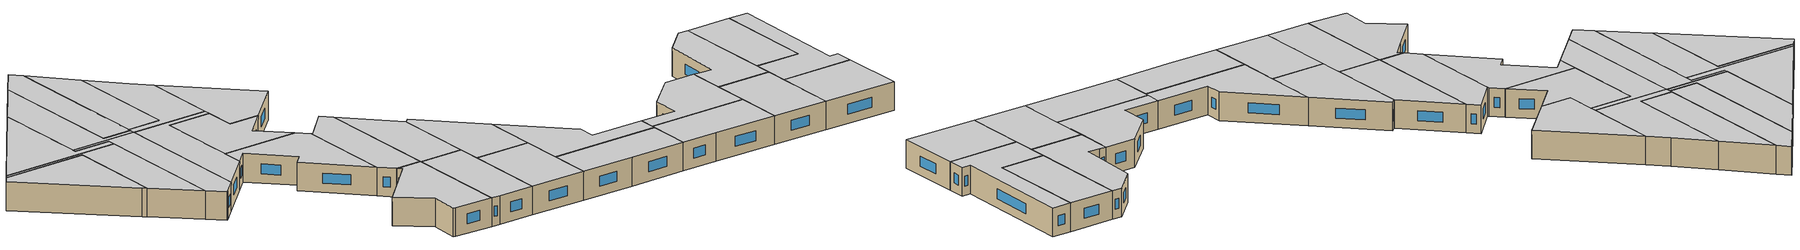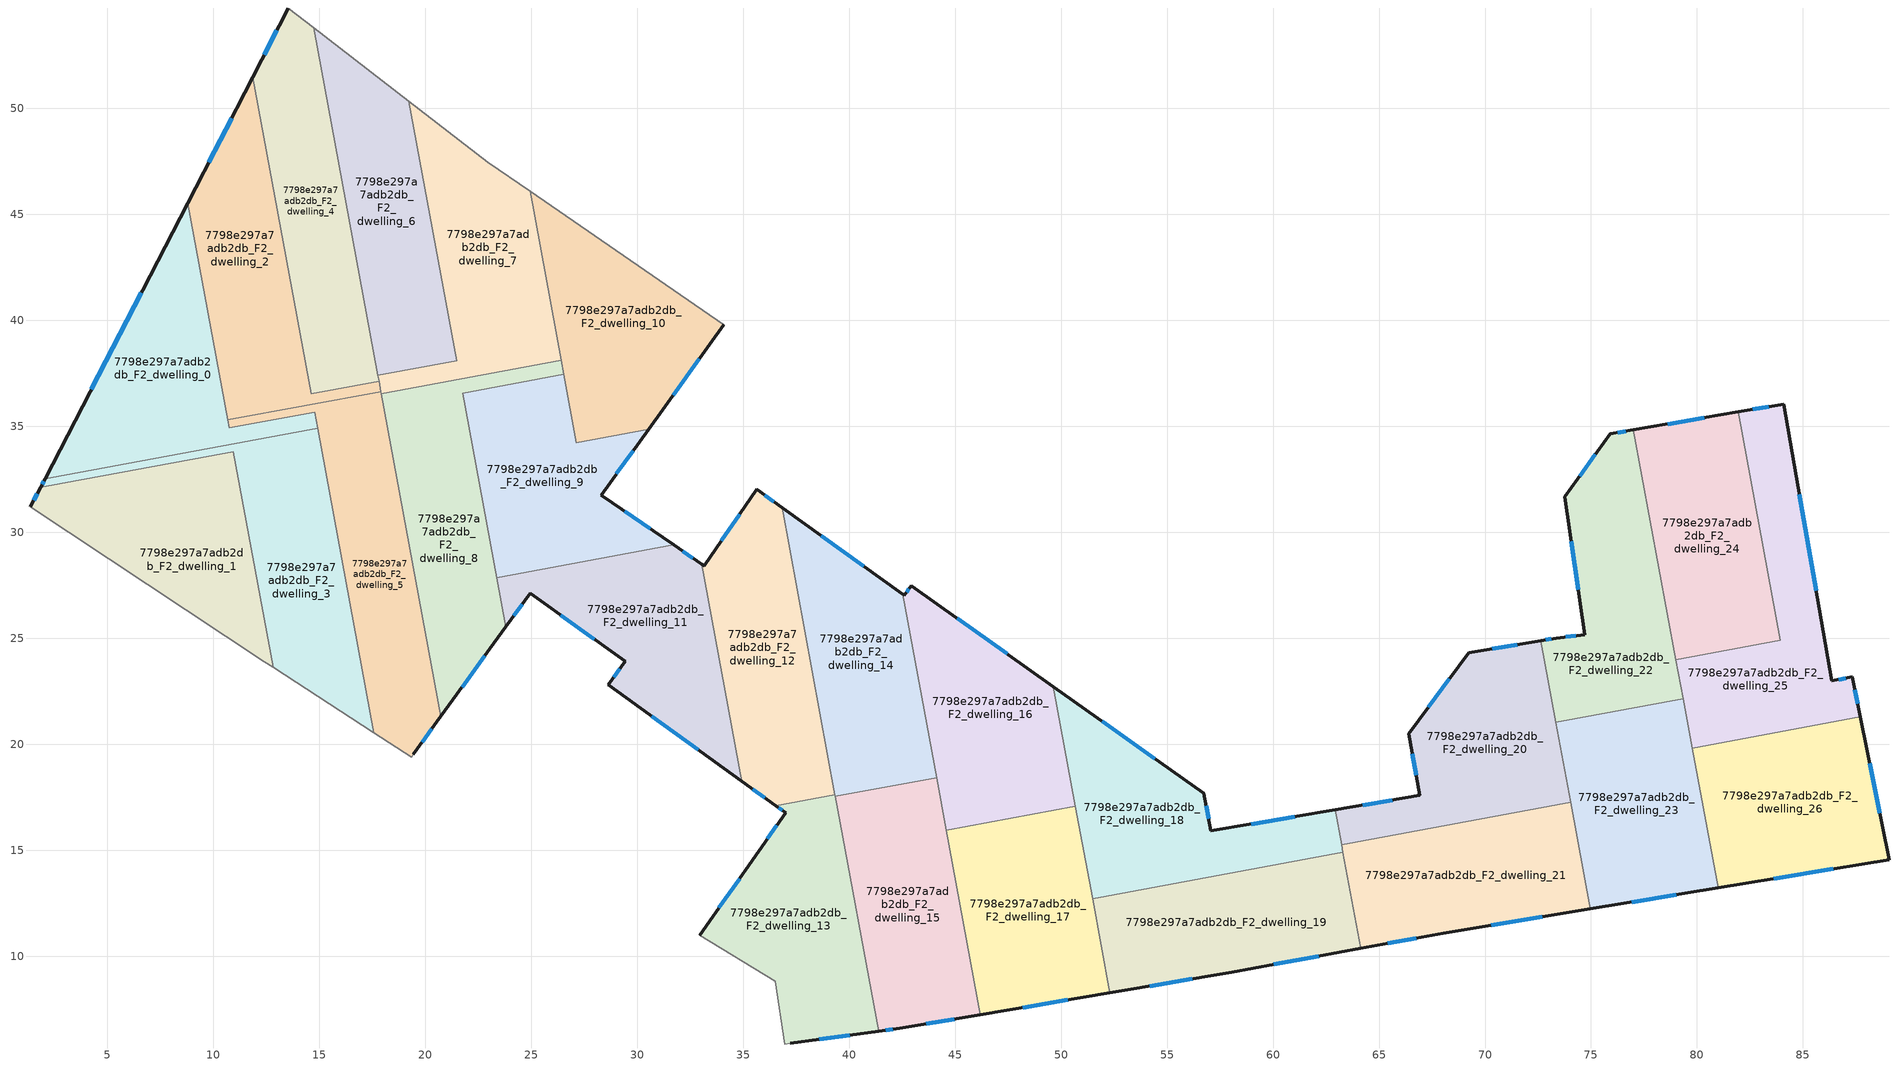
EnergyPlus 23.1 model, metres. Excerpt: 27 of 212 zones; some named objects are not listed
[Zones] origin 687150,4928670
7798e297a7adb2db_F2_dwelling_0
 floor to 7798e297a7adb2db_F1_dwelling_0 (EU_floor_Construction): 8.78,45.53 10.74,34.92 14.78,35.67 14.92,34.9 2.06,32.52 z6
 wall outside (EU_wall_Construction): 8.78,45.53 2.06,32.52 z6:9
 wall to 7798e297a7adb2db_F2_dwelling_5 (EU_wall_Construction): 14.92,34.9 14.78,35.67 10.74,34.92 10.67,35.3 z6:9
 wall to 7798e297a7adb2db_F2_dwelling_3 (EU_wall_Construction): 2.06,32.52 14.92,34.9 z6:9
 wall to 7798e297a7adb2db_F2_dwelling_2 (EU_wall_Construction): 10.67,35.3 8.78,45.53 z6:9
 window (EU_Window_Construction): 6.6,41.3 4.25,36.75 z6.98:8.02
 ceiling to 7798e297a7adb2db_F3_dwelling_0 (EU_floor_Construction): 14.92,34.9 14.78,35.67 10.74,34.92 8.78,45.53 2.06,32.52 z9
7798e297a7adb2db_F2_dwelling_1
 floor to 7798e297a7adb2db_F1_dwelling_1 (EU_floor_Construction): 10.95,33.81 12.83,23.62 12.4,23.89 1.37,31.19 1.86,32.13 z6
 wall outside (EU_wall_Construction): 1.86,32.13 1.37,31.19 z6:9
 wall adiabatic (EU_wall_Construction): 1.37,31.19 12.4,23.89 12.83,23.62 z6:9
 wall to 7798e297a7adb2db_F2_dwelling_3 (EU_wall_Construction): 12.83,23.62 10.95,33.81 1.86,32.13 z6:9
 window (EU_Window_Construction): 1.7,31.82 1.53,31.5 z6.98:8.02
 ceiling to 7798e297a7adb2db_F3_dwelling_1 (EU_floor_Construction): 12.83,23.62 10.95,33.81 1.86,32.13 1.37,31.19 12.4,23.89 z9
7798e297a7adb2db_F2_dwelling_10
 floor to 7798e297a7adb2db_F1_dwelling_10 (EU_floor_Construction): 34.09,39.78 30.53,34.85 27.13,34.23 24.94,46.08 z6
 wall outside (EU_wall_Construction): 30.53,34.85 34.09,39.78 z6:9
 wall to 7798e297a7adb2db_F2_dwelling_9 (EU_wall_Construction): 26.54,37.45 27.13,34.23 30.53,34.85 z6:9
 wall adiabatic (EU_wall_Construction): 34.09,39.78 24.94,46.08 z6:9
 wall to 7798e297a7adb2db_F2_dwelling_7 (EU_wall_Construction): 24.95,46.08 26.42,38.11 z6:9
 wall to 7798e297a7adb2db_F2_dwelling_8 (EU_wall_Construction): 26.42,38.11 26.54,37.45 z6:9
 window (EU_Window_Construction): 31.69,36.46 32.93,38.18 z6.98:8.02
 ceiling to 7798e297a7adb2db_F3_dwelling_10 (EU_floor_Construction): 30.53,34.85 34.09,39.78 24.94,46.08 27.13,34.23 z9
7798e297a7adb2db_F2_dwelling_11
 floor to 7798e297a7adb2db_F1_dwelling_11 (EU_floor_Construction): 33.05,28.48 34.94,18.25 28.63,22.8 29.43,23.91 24.94,27.12 23.8,25.55 23.38,27.86 31.72,29.4 z6
 wall outside (EU_wall_Construction): 23.8,25.55 24.94,27.12 29.43,23.91 28.63,22.8 34.94,18.25 / 33.05,28.48 31.72,29.4 z6:9
 wall to 7798e297a7adb2db_F2_dwelling_9 (EU_wall_Construction): 31.72,29.4 23.38,27.86 z6:9
 wall to 7798e297a7adb2db_F2_dwelling_12 (EU_wall_Construction): 34.94,18.25 33.05,28.48 z6:9
 wall to 7798e297a7adb2db_F2_dwelling_8 (EU_wall_Construction): 23.38,27.86 23.8,25.55 z6:9
 window (EU_Window_Construction): 29.17,23.55 28.89,23.16 / 26.4,26.08 27.97,24.96 / 24.17,26.06 24.57,26.61 / 32.61,28.78 32.15,29.1 / 30.68,21.32 32.89,19.73 z6.98:8.02
 ceiling to 7798e297a7adb2db_F3_dwelling_11 (EU_floor_Construction): 34.94,18.25 33.05,28.48 31.72,29.4 23.38,27.86 23.8,25.55 24.94,27.12 29.43,23.91 28.63,22.8 z9
7798e297a7adb2db_F2_dwelling_12
 floor to 7798e297a7adb2db_F1_dwelling_12 (EU_floor_Construction): 36.83,31.16 39.33,17.62 36.53,17.1 34.94,18.25 33.05,28.48 33.15,28.41 35.63,32.02 z6
 wall outside (EU_wall_Construction): 36.83,31.16 35.63,32.02 33.15,28.41 33.05,28.48 / 34.94,18.25 36.53,17.1 z6:9
 wall to 7798e297a7adb2db_F2_dwelling_13 (EU_wall_Construction): 36.53,17.1 39.33,17.62 z6:9
 wall to 7798e297a7adb2db_F2_dwelling_14 (EU_wall_Construction): 39.33,17.62 36.83,31.16 z6:9
 window (EU_Window_Construction): 34.83,30.85 33.96,29.59 / 36.44,31.44 36.02,31.74 / 35.46,17.88 36.01,17.48 z6.98:8.02
 ceiling to 7798e297a7adb2db_F3_dwelling_12 (EU_floor_Construction): 39.33,17.62 36.83,31.16 35.63,32.02 33.15,28.41 33.05,28.48 34.94,18.25 36.53,17.1 z9
7798e297a7adb2db_F2_dwelling_13
 floor to 7798e297a7adb2db_F1_dwelling_13 (EU_floor_Construction): 39.33,17.62 41.39,6.46 37.22,5.89 36.95,5.85 36.51,8.82 32.95,10.98 35.73,14.94 37,16.76 36.53,17.1 z6
 wall outside (EU_wall_Construction): 36.53,17.1 37,16.76 35.73,14.94 32.95,10.98 / 37.22,5.89 41.39,6.46 z6:9
 wall adiabatic (EU_wall_Construction): 32.95,10.98 36.51,8.82 36.95,5.85 37.22,5.89 z6:9
 wall to 7798e297a7adb2db_F2_dwelling_15 (EU_wall_Construction): 41.39,6.46 39.35,17.53 z6:9
 wall to 7798e297a7adb2db_F2_dwelling_14 (EU_wall_Construction): 39.35,17.53 39.33,17.62 z6:9
 window (EU_Window_Construction): 36.59,16.17 36.15,15.53 / 36.68,16.99 36.85,16.87 / 38.58,6.07 40.04,6.27 / 34.83,13.66 33.86,12.27 z6.98:8.02
 ceiling to 7798e297a7adb2db_F3_dwelling_13 (EU_floor_Construction): 41.39,6.46 39.33,17.62 36.53,17.1 37,16.76 35.73,14.94 32.95,10.98 36.51,8.82 36.95,5.85 37.22,5.89 z9
7798e297a7adb2db_F2_dwelling_14
 floor to 7798e297a7adb2db_F1_dwelling_14 (EU_floor_Construction): 42.53,27.07 44.13,18.42 39.35,17.53 36.83,31.16 z6
 wall outside (EU_wall_Construction): 42.53,27.07 36.83,31.16 z6:9
 wall to 7798e297a7adb2db_F2_dwelling_15 (EU_wall_Construction): 39.35,17.53 44.13,18.42 z6:9
 wall to 7798e297a7adb2db_F2_dwelling_16 (EU_wall_Construction): 44.13,18.42 42.53,27.07 z6:9
 window (EU_Window_Construction): 40.68,28.4 38.69,29.83 z6.98:8.02
 ceiling to 7798e297a7adb2db_F3_dwelling_14 (EU_floor_Construction): 44.13,18.42 42.53,27.07 36.83,31.16 39.35,17.53 z9
7798e297a7adb2db_F2_dwelling_15
 floor to 7798e297a7adb2db_F1_dwelling_15 (EU_floor_Construction): 44.13,18.42 46.19,7.24 42.39,6.59 41.39,6.46 39.35,17.53 z6
 wall outside (EU_wall_Construction): 41.39,6.46 42.39,6.59 46.19,7.24 z6:9
 wall to 7798e297a7adb2db_F2_dwelling_17 (EU_wall_Construction): 46.19,7.24 44.59,15.94 z6:9
 wall to 7798e297a7adb2db_F2_dwelling_16 (EU_wall_Construction): 44.59,15.94 44.13,18.42 z6:9
 window (EU_Window_Construction): 41.72,6.5 42.07,6.55 / 43.63,6.8 44.96,7.03 z6.98:8.02
 ceiling to 7798e297a7adb2db_F3_dwelling_15 (EU_floor_Construction): 46.19,7.24 44.13,18.42 39.35,17.53 41.39,6.46 42.39,6.59 z9
7798e297a7adb2db_F2_dwelling_16
 floor to 7798e297a7adb2db_F1_dwelling_16 (EU_floor_Construction): 49.63,22.71 50.68,17.07 44.59,15.94 42.53,27.07 42.6,27.02 42.92,27.48 z6
 wall outside (EU_wall_Construction): 49.63,22.71 42.92,27.48 42.6,27.02 42.53,27.07 z6:9
 wall to 7798e297a7adb2db_F2_dwelling_17 (EU_wall_Construction): 44.59,15.94 50.68,17.07 z6:9
 wall to 7798e297a7adb2db_F2_dwelling_18 (EU_wall_Construction): 50.68,17.07 49.63,22.71 z6:9
 window (EU_Window_Construction): 42.82,27.33 42.71,27.17 / 47.45,24.27 45.1,25.93 z6.98:8.02
 ceiling to 7798e297a7adb2db_F3_dwelling_16 (EU_floor_Construction): 50.68,17.07 49.63,22.71 42.92,27.48 42.6,27.02 42.53,27.07 44.59,15.94 z9
7798e297a7adb2db_F2_dwelling_17
 floor to 7798e297a7adb2db_F1_dwelling_17 (EU_floor_Construction): 50.68,17.07 52.3,8.27 46.19,7.24 44.59,15.94 z6
 wall outside (EU_wall_Construction): 46.19,7.24 52.3,8.27 z6:9
 wall to 7798e297a7adb2db_F2_dwelling_19 (EU_wall_Construction): 52.3,8.27 51.48,12.71 z6:9
 wall to 7798e297a7adb2db_F2_dwelling_18 (EU_wall_Construction): 51.48,12.72 50.68,17.07 z6:9
 window (EU_Window_Construction): 48.18,7.57 50.32,7.93 z6.98:8.02
 ceiling to 7798e297a7adb2db_F3_dwelling_17 (EU_floor_Construction): 52.3,8.27 50.68,17.07 44.59,15.94 46.19,7.24 z9
7798e297a7adb2db_F2_dwelling_18
 floor to 7798e297a7adb2db_F1_dwelling_18 (EU_floor_Construction): 62.93,16.9 63.3,14.9 51.48,12.71 49.63,22.71 56.73,17.67 57.06,15.9 z6
 wall outside (EU_wall_Construction): 62.93,16.9 57.06,15.9 56.73,17.67 49.63,22.71 z6:9
 wall to 7798e297a7adb2db_F2_dwelling_19 (EU_wall_Construction): 51.48,12.71 63.3,14.9 z6:9
 wall to 7798e297a7adb2db_F2_dwelling_20 (EU_wall_Construction): 63.23,15.25 62.93,16.9 z6:9
 wall to 7798e297a7adb2db_F2_dwelling_21 (EU_wall_Construction): 63.3,14.9 63.23,15.25 z6:9
 window (EU_Window_Construction): 54.42,19.31 51.94,21.08 / 56.95,16.48 56.84,17.1 / 61.02,16.58 58.97,16.23 z6.98:8.02
 ceiling to 7798e297a7adb2db_F3_dwelling_18 (EU_floor_Construction): 63.3,14.9 62.93,16.9 57.06,15.9 56.73,17.67 49.63,22.71 51.48,12.71 z9
7798e297a7adb2db_F2_dwelling_19
 floor to 7798e297a7adb2db_F1_dwelling_19 (EU_floor_Construction): 63.3,14.9 64.13,10.36 58.05,9.24 52.3,8.27 51.48,12.71 z6
 wall outside (EU_wall_Construction): 52.3,8.27 58.05,9.24 64.13,10.36 z6:9
 wall to 7798e297a7adb2db_F2_dwelling_21 (EU_wall_Construction): 64.13,10.36 63.3,14.9 z6:9
 window (EU_Window_Construction): 54.17,8.59 56.18,8.93 / 60.03,9.61 62.16,10 z6.98:8.02
 ceiling to 7798e297a7adb2db_F3_dwelling_19 (EU_floor_Construction): 64.13,10.36 63.3,14.9 51.48,12.71 52.3,8.27 58.05,9.24 z9
7798e297a7adb2db_F2_dwelling_2
 floor to 7798e297a7adb2db_F1_dwelling_2 (EU_floor_Construction): 11.86,51.47 14.62,36.52 17.82,37.11 17.91,36.63 10.67,35.3 8.78,45.53 z6
 wall outside (EU_wall_Construction): 11.86,51.47 8.78,45.53 z6:9
 wall to 7798e297a7adb2db_F2_dwelling_4 (EU_wall_Construction): 17.82,37.11 14.62,36.52 11.86,51.47 z6:9
 wall to 7798e297a7adb2db_F2_dwelling_5 (EU_wall_Construction): 10.67,35.3 17.91,36.63 z6:9
 wall to 7798e297a7adb2db_F2_dwelling_7 (EU_wall_Construction): 17.91,36.63 17.82,37.11 z6:9
 window (EU_Window_Construction): 10.86,49.54 9.78,47.46 z6.98:8.02
 ceiling to 7798e297a7adb2db_F3_dwelling_2 (EU_floor_Construction): 17.91,36.63 17.82,37.11 14.62,36.52 11.86,51.47 8.78,45.53 10.67,35.3 z9
7798e297a7adb2db_F2_dwelling_20
 floor to 7798e297a7adb2db_F1_dwelling_20 (EU_floor_Construction): 72.63,24.88 74.04,17.25 63.23,15.25 62.93,16.9 66.92,17.58 66.4,20.49 69.23,24.32 z6
 wall outside (EU_wall_Construction): 72.63,24.88 69.23,24.32 66.4,20.49 66.92,17.58 62.93,16.9 z6:9
 wall to 7798e297a7adb2db_F2_dwelling_21 (EU_wall_Construction): 63.23,15.25 74.04,17.25 z6:9
 wall to 7798e297a7adb2db_F2_dwelling_22 (EU_wall_Construction): 73.34,21.04 72.63,24.88 z6:9
 wall to 7798e297a7adb2db_F2_dwelling_23 (EU_wall_Construction): 74.04,17.25 73.34,21.04 z6:9
 window (EU_Window_Construction): 71.52,24.7 70.34,24.5 / 65.62,17.36 64.23,17.12 / 66.57,19.55 66.75,18.53 / 68.31,23.08 67.32,21.74 z6.98:8.02
 ceiling to 7798e297a7adb2db_F3_dwelling_20 (EU_floor_Construction): 74.04,17.25 72.63,24.88 69.23,24.32 66.4,20.49 66.92,17.58 62.93,16.9 63.23,15.25 z9
7798e297a7adb2db_F2_dwelling_21
 floor to 7798e297a7adb2db_F1_dwelling_21 (EU_floor_Construction): 74.04,17.25 74.96,12.23 68.03,11.08 64.13,10.36 63.23,15.25 z6
 wall outside (EU_wall_Construction): 64.13,10.36 68.03,11.08 74.96,12.23 z6:9
 wall to 7798e297a7adb2db_F2_dwelling_23 (EU_wall_Construction): 74.96,12.23 74.04,17.25 z6:9
 window (EU_Window_Construction): 65.4,10.6 66.76,10.85 / 70.29,11.45 72.71,11.85 z6.98:8.02
 ceiling to 7798e297a7adb2db_F3_dwelling_21 (EU_floor_Construction): 74.96,12.23 74.04,17.25 63.23,15.25 64.13,10.36 68.03,11.08 z9
7798e297a7adb2db_F2_dwelling_22
 floor to 7798e297a7adb2db_F1_dwelling_22 (EU_floor_Construction): 77,34.83 79.34,22.15 73.34,21.04 72.63,24.88 73.37,25 74.71,25.17 73.76,31.68 75.9,34.64 z6
 wall outside (EU_wall_Construction): 77,34.83 75.9,34.64 73.76,31.68 74.71,25.17 73.37,25 72.63,24.88 z6:9
 wall to 7798e297a7adb2db_F2_dwelling_23 (EU_wall_Construction): 73.34,21.04 79.34,22.15 z6:9
 wall to 7798e297a7adb2db_F2_dwelling_24 (EU_wall_Construction): 79.01,23.99 77,34.83 z6:9
 wall to 7798e297a7adb2db_F2_dwelling_25 (EU_wall_Construction): 79.34,22.15 79.01,23.99 z6:9
 window (EU_Window_Construction): 76.65,34.77 76.26,34.7 / 73.13,24.96 72.87,24.92 / 74.28,25.12 73.81,25.06 / 74.07,29.56 74.4,27.29 / 75.21,33.68 74.46,32.64 z6.98:8.02
 ceiling to 7798e297a7adb2db_F3_dwelling_22 (EU_floor_Construction): 79.34,22.15 77,34.83 75.9,34.64 73.76,31.68 74.71,25.17 73.37,25 72.63,24.88 73.34,21.04 z9
7798e297a7adb2db_F2_dwelling_23
 floor to 7798e297a7adb2db_F1_dwelling_23 (EU_floor_Construction): 79.34,22.15 80.99,13.22 74.96,12.23 73.34,21.04 z6
 wall outside (EU_wall_Construction): 74.96,12.23 80.99,13.22 z6:9
 wall to 7798e297a7adb2db_F2_dwelling_26 (EU_wall_Construction): 80.99,13.22 79.78,19.82 z6:9
 wall to 7798e297a7adb2db_F2_dwelling_25 (EU_wall_Construction): 79.77,19.82 79.35,22.15 z6:9
 window (EU_Window_Construction): 76.92,12.55 79.03,12.9 z6.98:8.02
 ceiling to 7798e297a7adb2db_F3_dwelling_23 (EU_floor_Construction): 80.99,13.22 79.34,22.15 73.34,21.04 74.96,12.23 z9
7798e297a7adb2db_F2_dwelling_24
 floor to 7798e297a7adb2db_F1_dwelling_24 (EU_floor_Construction): 81.94,35.67 83.94,24.9 79.01,23.99 77,34.83 z6
 wall outside (EU_wall_Construction): 81.94,35.67 77,34.83 z6:9
 wall to 7798e297a7adb2db_F2_dwelling_25 (EU_wall_Construction): 79.01,23.99 83.94,24.9 81.94,35.67 z6:9
 window (EU_Window_Construction): 80.34,35.4 78.61,35.1 z6.98:8.02
 ceiling to 7798e297a7adb2db_F3_dwelling_24 (EU_floor_Construction): 83.94,24.9 81.94,35.67 77,34.83 79.01,23.99 z9
7798e297a7adb2db_F2_dwelling_25
 floor to 7798e297a7adb2db_F1_dwelling_25 (EU_floor_Construction): 84.09,36.04 86.37,22.98 87.33,23.17 87.71,21.28 79.78,19.82 79.01,23.99 83.94,24.9 81.94,35.67 z6
 wall outside (EU_wall_Construction): 87.71,21.28 87.33,23.17 86.37,22.98 84.09,36.04 81.94,35.67 z6:9
 wall to 7798e297a7adb2db_F2_dwelling_26 (EU_wall_Construction): 79.78,19.82 87.71,21.28 z6:9
 window (EU_Window_Construction): 83.39,35.92 82.64,35.79 / 85.63,27.23 84.83,31.79 / 87.02,23.11 86.68,23.04 / 87.59,21.9 87.45,22.56 z6.98:8.02
 ceiling to 7798e297a7adb2db_F3_dwelling_25 (EU_floor_Construction): 87.71,21.28 87.33,23.17 86.37,22.98 84.09,36.04 81.94,35.67 83.94,24.9 79.01,23.99 79.78,19.82 z9
7798e297a7adb2db_F2_dwelling_26
 floor to 7798e297a7adb2db_F1_dwelling_26 (EU_floor_Construction): 87.71,21.28 89.06,14.55 80.99,13.22 79.78,19.82 z6
 wall outside (EU_wall_Construction): 80.99,13.22 89.06,14.55 87.71,21.28 z6:9
 window (EU_Window_Construction): 88.62,16.74 88.15,19.09 / 83.62,13.65 86.44,14.12 z6.98:8.02
 ceiling to 7798e297a7adb2db_F3_dwelling_26 (EU_floor_Construction): 89.06,14.55 87.71,21.28 79.78,19.82 80.99,13.22 z9
7798e297a7adb2db_F2_dwelling_3
 floor to 7798e297a7adb2db_F1_dwelling_3 (EU_floor_Construction): 14.92,34.9 17.57,20.55 12.83,23.62 10.95,33.81 1.86,32.13 2.06,32.52 z6
 wall outside (EU_wall_Construction): 2.06,32.52 1.86,32.13 z6:9
 wall adiabatic (EU_wall_Construction): 12.83,23.62 17.57,20.55 z6:9
 wall to 7798e297a7adb2db_F2_dwelling_5 (EU_wall_Construction): 17.57,20.55 14.92,34.9 z6:9
 window (EU_Window_Construction): 1.99,32.39 1.92,32.26 z6.98:8.02
 ceiling to 7798e297a7adb2db_F3_dwelling_3 (EU_floor_Construction): 17.57,20.55 14.92,34.9 2.06,32.52 1.86,32.13 10.95,33.81 12.83,23.62 z9
7798e297a7adb2db_F2_dwelling_4
 floor to 7798e297a7adb2db_F1_dwelling_4 (EU_floor_Construction): 14.74,53.81 17.82,37.11 14.62,36.52 11.86,51.47 13.54,54.73 z6
 wall outside (EU_wall_Construction): 13.54,54.73 11.86,51.47 z6:9
 wall adiabatic (EU_wall_Construction): 14.74,53.81 13.54,54.73 z6:9
 wall to 7798e297a7adb2db_F2_dwelling_6 (EU_wall_Construction): 17.77,37.41 14.74,53.81 z6:9
 wall to 7798e297a7adb2db_F2_dwelling_7 (EU_wall_Construction): 17.82,37.11 17.77,37.41 z6:9
 window (EU_Window_Construction): 13,53.67 12.41,52.53 z6.98:8.02
 ceiling to 7798e297a7adb2db_F3_dwelling_4 (EU_floor_Construction): 17.82,37.11 14.74,53.81 13.54,54.73 11.86,51.47 14.62,36.52 z9
7798e297a7adb2db_F2_dwelling_5
 floor to 7798e297a7adb2db_F1_dwelling_5 (EU_floor_Construction): 17.91,36.63 20.74,21.31 19.44,19.52 19.35,19.39 17.57,20.55 14.78,35.67 10.74,34.92 10.67,35.3 z6
 wall outside (EU_wall_Construction): 19.44,19.52 20.74,21.31 z6:9
 wall adiabatic (EU_wall_Construction): 17.57,20.55 19.35,19.39 19.44,19.52 z6:9
 wall to 7798e297a7adb2db_F2_dwelling_8 (EU_wall_Construction): 20.74,21.31 17.93,36.54 z6:9
 wall to 7798e297a7adb2db_F2_dwelling_7 (EU_wall_Construction): 17.93,36.54 17.91,36.64 z6:9
 window (EU_Window_Construction): 19.86,20.1 20.32,20.73 z6.98:8.02
 ceiling to 7798e297a7adb2db_F3_dwelling_5 (EU_floor_Construction): 19.44,19.52 20.74,21.31 17.91,36.63 10.67,35.3 10.74,34.92 14.78,35.67 17.57,20.55 19.35,19.39 z9
7798e297a7adb2db_F2_dwelling_6
 floor to 7798e297a7adb2db_F1_dwelling_6 (EU_floor_Construction): 19.23,50.34 21.49,38.09 17.77,37.41 14.74,53.81 z6
 wall to 7798e297a7adb2db_F2_dwelling_7 (EU_wall_Construction): 17.77,37.41 21.49,38.09 19.23,50.34 z6:9
 wall adiabatic (EU_wall_Construction): 19.23,50.34 14.74,53.81 z6:9
 ceiling to 7798e297a7adb2db_F3_dwelling_6 (EU_floor_Construction): 21.49,38.09 19.23,50.34 14.74,53.81 17.77,37.41 z9
7798e297a7adb2db_F2_dwelling_7
 floor to 7798e297a7adb2db_F1_dwelling_7 (EU_floor_Construction): 24.94,46.08 26.42,38.11 17.93,36.54 17.77,37.41 21.49,38.09 19.23,50.34 22.95,47.45 z6
 wall adiabatic (EU_wall_Construction): 24.94,46.08 22.95,47.45 19.23,50.34 z6:9
 wall to 7798e297a7adb2db_F2_dwelling_8 (EU_wall_Construction): 17.93,36.54 26.42,38.11 z6:9
 ceiling to 7798e297a7adb2db_F3_dwelling_7 (EU_floor_Construction): 26.42,38.11 24.94,46.08 22.95,47.45 19.23,50.34 21.49,38.09 17.77,37.41 17.93,36.54 z9
7798e297a7adb2db_F2_dwelling_8
 floor to 7798e297a7adb2db_F1_dwelling_8 (EU_floor_Construction): 26.42,38.11 26.54,37.45 21.77,36.57 23.8,25.55 20.74,21.31 17.93,36.54 z6
 wall outside (EU_wall_Construction): 20.74,21.31 23.8,25.55 z6:9
 wall to 7798e297a7adb2db_F2_dwelling_9 (EU_wall_Construction): 23.38,27.86 21.77,36.57 26.54,37.45 z6:9
 window (EU_Window_Construction): 21.74,22.69 22.81,24.17 z6.98:8.02
 ceiling to 7798e297a7adb2db_F3_dwelling_8 (EU_floor_Construction): 23.8,25.55 21.77,36.57 26.54,37.45 26.42,38.11 17.93,36.54 20.74,21.31 z9
7798e297a7adb2db_F2_dwelling_9
 floor to 7798e297a7adb2db_F1_dwelling_9 (EU_floor_Construction): 30.53,34.85 28.29,31.75 31.72,29.4 23.38,27.86 21.77,36.57 26.54,37.45 27.13,34.23 z6
 wall outside (EU_wall_Construction): 31.72,29.4 28.29,31.75 30.53,34.85 z6:9
 window (EU_Window_Construction): 29.02,32.76 29.8,33.85 / 30.6,30.17 29.41,30.99 z6.98:8.02
 ceiling to 7798e297a7adb2db_F3_dwelling_9 (EU_floor_Construction): 31.72,29.4 28.29,31.75 30.53,34.85 27.13,34.23 26.54,37.45 21.77,36.57 23.38,27.86 z9
[Building]
EU S2 Campaign: North Axis=0; Terrain=City; Solar Distribution=FullExterior
[Site:Location]
Bologna: Latitude=44.5; Longitude=11.25; Time Zone=1; Elevation=37
[SizingPeriod:WeatherFileDays]
AnnualSizingPeriod: Begin Month=1; Begin Day of Month=1; End Month=12; End Day of Month=31; Day of Week for Start Day=Monday; Use Weather File Daylight Saving Period=No; Use Weather File Rain and Snow Indicators=No
[MATERIAL]
EU_InternalMass_Material: Roughness=MediumRough; Thickness=0.1; Conductivity=1; Density=1800; Specific Heat=900; Thermal Absorptance=0.9; Solar Absorptance=0.7; Visible Absorptance=0.7
[MATERIAL:NOMASS] Roughness=MediumRough; Thermal Absorptance=0.9; Solar Absorptance=0.7; Visible Absorptance=0.7
Name | Thermal Resistance
EU_wall_NoMass | 0.905828
EU_floor_NoMass | 0.67114
[WINDOWMATERIAL:SIMPLEGLAZINGSYSTEM]
EU_Window_SimpleGlazing: UFactor=4.52486; Solar Heat Gain Coefficient=0.85; Visible Transmittance=0.85
[CONSTRUCTION]
EU_wall_Construction: EU_wall_NoMass
EU_floor_Construction: EU_floor_NoMass
EU_Window_Construction: EU_Window_SimpleGlazing
EU_InternalMass_Construction: EU_InternalMass_Material
[ZONE] Type=1; Multiplier=1; Ceiling Height=autocalculate; Floor Area=autocalculate; Part of Total Floor Area=Yes
Name | Volume
7798e297a7adb2db_F2_dwelling_0 | 165.356
7798e297a7adb2db_F2_dwelling_1 | 165.332
7798e297a7adb2db_F2_dwelling_10 | 163.757
7798e297a7adb2db_F2_dwelling_11 | 164.263
7798e297a7adb2db_F2_dwelling_12 | 167.449
7798e297a7adb2db_F2_dwelling_13 | 167.444
7798e297a7adb2db_F2_dwelling_14 | 165.33
7798e297a7adb2db_F2_dwelling_15 | 165.333
7798e297a7adb2db_F2_dwelling_16; 7798e297a7adb2db_F2_dwelling_25 | 165.344
7798e297a7adb2db_F2_dwelling_17; 7798e297a7adb2db_F2_dwelling_19 | 165.322
7798e297a7adb2db_F2_dwelling_18 | 165.343
7798e297a7adb2db_F2_dwelling_2 | 165.331
7798e297a7adb2db_F2_dwelling_20 | 165.363
7798e297a7adb2db_F2_dwelling_21 | 165.32
7798e297a7adb2db_F2_dwelling_22 | 165.316
7798e297a7adb2db_F2_dwelling_23 | 165.323
7798e297a7adb2db_F2_dwelling_24 | 165.319
7798e297a7adb2db_F2_dwelling_26 | 165.354
7798e297a7adb2db_F2_dwelling_3 | 165.318
7798e297a7adb2db_F2_dwelling_4 | 165.338
7798e297a7adb2db_F2_dwelling_5 | 165.311
7798e297a7adb2db_F2_dwelling_6 | 165.327
7798e297a7adb2db_F2_dwelling_7 | 165.081
7798e297a7adb2db_F2_dwelling_8 | 165.079
7798e297a7adb2db_F2_dwelling_9 | 164.291
[INTERNALMASS] Construction=EU_InternalMass_Construction
Name | Zone or ZoneList | Surface Area
7798e297a7adb2db_F2_dwelling_0_EU_InternalMass | 7798e297a7adb2db_F2_dwelling_0 | 55.1196
7798e297a7adb2db_F2_dwelling_1_EU_InternalMass | 7798e297a7adb2db_F2_dwelling_1 | 55.1097
7798e297a7adb2db_F2_dwelling_2_EU_InternalMass | 7798e297a7adb2db_F2_dwelling_2 | 55.1097
7798e297a7adb2db_F2_dwelling_3_EU_InternalMass | 7798e297a7adb2db_F2_dwelling_3 | 55.1065
7798e297a7adb2db_F2_dwelling_4_EU_InternalMass | 7798e297a7adb2db_F2_dwelling_4 | 55.1125
7798e297a7adb2db_F2_dwelling_5_EU_InternalMass | 7798e297a7adb2db_F2_dwelling_5 | 55.1036
7798e297a7adb2db_F2_dwelling_6_EU_InternalMass | 7798e297a7adb2db_F2_dwelling_6 | 55.1066
7798e297a7adb2db_F2_dwelling_7_EU_InternalMass | 7798e297a7adb2db_F2_dwelling_7 | 55.0261
7798e297a7adb2db_F2_dwelling_8_EU_InternalMass | 7798e297a7adb2db_F2_dwelling_8 | 55.0254
7798e297a7adb2db_F2_dwelling_9_EU_InternalMass | 7798e297a7adb2db_F2_dwelling_9 | 54.7627
7798e297a7adb2db_F2_dwelling_10_EU_InternalMass | 7798e297a7adb2db_F2_dwelling_10 | 54.5849
7798e297a7adb2db_F2_dwelling_11_EU_InternalMass | 7798e297a7adb2db_F2_dwelling_11 | 54.7518
7798e297a7adb2db_F2_dwelling_12_EU_InternalMass | 7798e297a7adb2db_F2_dwelling_12 | 55.8154
7798e297a7adb2db_F2_dwelling_13_EU_InternalMass | 7798e297a7adb2db_F2_dwelling_13 | 55.8147
7798e297a7adb2db_F2_dwelling_14_EU_InternalMass | 7798e297a7adb2db_F2_dwelling_14 | 55.1118
7798e297a7adb2db_F2_dwelling_15_EU_InternalMass | 7798e297a7adb2db_F2_dwelling_15 | 55.1105
7798e297a7adb2db_F2_dwelling_16_EU_InternalMass | 7798e297a7adb2db_F2_dwelling_16 | 55.1162
7798e297a7adb2db_F2_dwelling_17_EU_InternalMass | 7798e297a7adb2db_F2_dwelling_17 | 55.1083
7798e297a7adb2db_F2_dwelling_18_EU_InternalMass | 7798e297a7adb2db_F2_dwelling_18 | 55.1149
7798e297a7adb2db_F2_dwelling_19_EU_InternalMass | 7798e297a7adb2db_F2_dwelling_19 | 55.1074
7798e297a7adb2db_F2_dwelling_20_EU_InternalMass | 7798e297a7adb2db_F2_dwelling_20 | 55.1216
7798e297a7adb2db_F2_dwelling_21_EU_InternalMass | 7798e297a7adb2db_F2_dwelling_21 | 55.1045
7798e297a7adb2db_F2_dwelling_22_EU_InternalMass | 7798e297a7adb2db_F2_dwelling_22 | 55.1065
7798e297a7adb2db_F2_dwelling_23_EU_InternalMass | 7798e297a7adb2db_F2_dwelling_23 | 55.1079
7798e297a7adb2db_F2_dwelling_24_EU_InternalMass | 7798e297a7adb2db_F2_dwelling_24 | 55.1068
7798e297a7adb2db_F2_dwelling_25_EU_InternalMass | 7798e297a7adb2db_F2_dwelling_25 | 55.1149
7798e297a7adb2db_F2_dwelling_26_EU_InternalMass | 7798e297a7adb2db_F2_dwelling_26 | 55.1188
[OTHEREQUIPMENT] Fuel Type=Electricity; Design Level Calculation Method=Watts/Area; Power per Zone Floor Area=1; Fraction Latent=0; Fraction Radiant=0; Fraction Lost=0; Carbon Dioxide Generation Rate=0; EndUse Subcategory=EU_Step8_InternalGains
Name | Zone or ZoneList or Space or SpaceList | Schedule
EU_Step8_InternalGain_7798e297a7adb2db_F2_dwelling_0_f000 | 7798e297a7adb2db_F2_dwelling_0 | EU_Step8_GainSchedule_7798e297a7adb2db_F2_dwelling_0_f000
EU_Step8_InternalGain_7798e297a7adb2db_F2_dwelling_1_f000 | 7798e297a7adb2db_F2_dwelling_1 | EU_Step8_GainSchedule_7798e297a7adb2db_F2_dwelling_1_f000
EU_Step8_InternalGain_7798e297a7adb2db_F2_dwelling_2_f000 | 7798e297a7adb2db_F2_dwelling_2 | EU_Step8_GainSchedule_7798e297a7adb2db_F2_dwelling_2_f000
EU_Step8_InternalGain_7798e297a7adb2db_F2_dwelling_3_f000 | 7798e297a7adb2db_F2_dwelling_3 | EU_Step8_GainSchedule_7798e297a7adb2db_F2_dwelling_3_f000
EU_Step8_InternalGain_7798e297a7adb2db_F2_dwelling_4_f000 | 7798e297a7adb2db_F2_dwelling_4 | EU_Step8_GainSchedule_7798e297a7adb2db_F2_dwelling_4_f000
EU_Step8_InternalGain_7798e297a7adb2db_F2_dwelling_5_f000 | 7798e297a7adb2db_F2_dwelling_5 | EU_Step8_GainSchedule_7798e297a7adb2db_F2_dwelling_5_f000
EU_Step8_InternalGain_7798e297a7adb2db_F2_dwelling_6_f000 | 7798e297a7adb2db_F2_dwelling_6 | EU_Step8_GainSchedule_7798e297a7adb2db_F2_dwelling_6_f000
EU_Step8_InternalGain_7798e297a7adb2db_F2_dwelling_7_f000 | 7798e297a7adb2db_F2_dwelling_7 | EU_Step8_GainSchedule_7798e297a7adb2db_F2_dwelling_7_f000
EU_Step8_InternalGain_7798e297a7adb2db_F2_dwelling_8_f000 | 7798e297a7adb2db_F2_dwelling_8 | EU_Step8_GainSchedule_7798e297a7adb2db_F2_dwelling_8_f000
EU_Step8_InternalGain_7798e297a7adb2db_F2_dwelling_9_f000 | 7798e297a7adb2db_F2_dwelling_9 | EU_Step8_GainSchedule_7798e297a7adb2db_F2_dwelling_9_f000
EU_Step8_InternalGain_7798e297a7adb2db_F2_dwelling_10_f000 | 7798e297a7adb2db_F2_dwelling_10 | EU_Step8_GainSchedule_7798e297a7adb2db_F2_dwelling_10_f000
EU_Step8_InternalGain_7798e297a7adb2db_F2_dwelling_11_f000 | 7798e297a7adb2db_F2_dwelling_11 | EU_Step8_GainSchedule_7798e297a7adb2db_F2_dwelling_11_f000
EU_Step8_InternalGain_7798e297a7adb2db_F2_dwelling_12_f000 | 7798e297a7adb2db_F2_dwelling_12 | EU_Step8_GainSchedule_7798e297a7adb2db_F2_dwelling_12_f000
EU_Step8_InternalGain_7798e297a7adb2db_F2_dwelling_13_f000 | 7798e297a7adb2db_F2_dwelling_13 | EU_Step8_GainSchedule_7798e297a7adb2db_F2_dwelling_13_f000
EU_Step8_InternalGain_7798e297a7adb2db_F2_dwelling_14_f000 | 7798e297a7adb2db_F2_dwelling_14 | EU_Step8_GainSchedule_7798e297a7adb2db_F2_dwelling_14_f000
EU_Step8_InternalGain_7798e297a7adb2db_F2_dwelling_15_f000 | 7798e297a7adb2db_F2_dwelling_15 | EU_Step8_GainSchedule_7798e297a7adb2db_F2_dwelling_15_f000
EU_Step8_InternalGain_7798e297a7adb2db_F2_dwelling_16_f000 | 7798e297a7adb2db_F2_dwelling_16 | EU_Step8_GainSchedule_7798e297a7adb2db_F2_dwelling_16_f000
EU_Step8_InternalGain_7798e297a7adb2db_F2_dwelling_17_f000 | 7798e297a7adb2db_F2_dwelling_17 | EU_Step8_GainSchedule_7798e297a7adb2db_F2_dwelling_17_f000
EU_Step8_InternalGain_7798e297a7adb2db_F2_dwelling_18_f000 | 7798e297a7adb2db_F2_dwelling_18 | EU_Step8_GainSchedule_7798e297a7adb2db_F2_dwelling_18_f000
EU_Step8_InternalGain_7798e297a7adb2db_F2_dwelling_19_f000 | 7798e297a7adb2db_F2_dwelling_19 | EU_Step8_GainSchedule_7798e297a7adb2db_F2_dwelling_19_f000
EU_Step8_InternalGain_7798e297a7adb2db_F2_dwelling_20_f000 | 7798e297a7adb2db_F2_dwelling_20 | EU_Step8_GainSchedule_7798e297a7adb2db_F2_dwelling_20_f000
EU_Step8_InternalGain_7798e297a7adb2db_F2_dwelling_21_f000 | 7798e297a7adb2db_F2_dwelling_21 | EU_Step8_GainSchedule_7798e297a7adb2db_F2_dwelling_21_f000
EU_Step8_InternalGain_7798e297a7adb2db_F2_dwelling_22_f000 | 7798e297a7adb2db_F2_dwelling_22 | EU_Step8_GainSchedule_7798e297a7adb2db_F2_dwelling_22_f000
EU_Step8_InternalGain_7798e297a7adb2db_F2_dwelling_23_f000 | 7798e297a7adb2db_F2_dwelling_23 | EU_Step8_GainSchedule_7798e297a7adb2db_F2_dwelling_23_f000
EU_Step8_InternalGain_7798e297a7adb2db_F2_dwelling_24_f000 | 7798e297a7adb2db_F2_dwelling_24 | EU_Step8_GainSchedule_7798e297a7adb2db_F2_dwelling_24_f000
EU_Step8_InternalGain_7798e297a7adb2db_F2_dwelling_25_f000 | 7798e297a7adb2db_F2_dwelling_25 | EU_Step8_GainSchedule_7798e297a7adb2db_F2_dwelling_25_f000
EU_Step8_InternalGain_7798e297a7adb2db_F2_dwelling_26_f000 | 7798e297a7adb2db_F2_dwelling_26 | EU_Step8_GainSchedule_7798e297a7adb2db_F2_dwelling_26_f000
[ZONEVENTILATION:DESIGNFLOWRATE] Schedule=EU_AlwaysOn; Design Flow Rate Calculation Method=AirChanges/Hour; Air Changes per Hour=0.73129; Ventilation Type=Natural; Fan Pressure Rise=0; Fan Total Efficiency=1; Constant Term Coefficient=1; Temperature Term Coefficient=0; Velocity Term Coefficient=0; Velocity Squared Term Coefficient=0; Minimum Indoor Temperature=-100; Maximum Indoor Temperature=100; Delta Temperature=-100; Minimum Outdoor Temperature=-100; Maximum Outdoor Temperature=100; Maximum Wind Speed=40
Name | Zone or ZoneList or Space or SpaceList
EU_ConstantAir_7798e297a7adb2db_F2_dwelling_0 | 7798e297a7adb2db_F2_dwelling_0
EU_ConstantAir_7798e297a7adb2db_F2_dwelling_1 | 7798e297a7adb2db_F2_dwelling_1
EU_ConstantAir_7798e297a7adb2db_F2_dwelling_2 | 7798e297a7adb2db_F2_dwelling_2
EU_ConstantAir_7798e297a7adb2db_F2_dwelling_3 | 7798e297a7adb2db_F2_dwelling_3
EU_ConstantAir_7798e297a7adb2db_F2_dwelling_4 | 7798e297a7adb2db_F2_dwelling_4
EU_ConstantAir_7798e297a7adb2db_F2_dwelling_5 | 7798e297a7adb2db_F2_dwelling_5
EU_ConstantAir_7798e297a7adb2db_F2_dwelling_6 | 7798e297a7adb2db_F2_dwelling_6
EU_ConstantAir_7798e297a7adb2db_F2_dwelling_7 | 7798e297a7adb2db_F2_dwelling_7
EU_ConstantAir_7798e297a7adb2db_F2_dwelling_8 | 7798e297a7adb2db_F2_dwelling_8
EU_ConstantAir_7798e297a7adb2db_F2_dwelling_9 | 7798e297a7adb2db_F2_dwelling_9
EU_ConstantAir_7798e297a7adb2db_F2_dwelling_10 | 7798e297a7adb2db_F2_dwelling_10
EU_ConstantAir_7798e297a7adb2db_F2_dwelling_11 | 7798e297a7adb2db_F2_dwelling_11
EU_ConstantAir_7798e297a7adb2db_F2_dwelling_12 | 7798e297a7adb2db_F2_dwelling_12
EU_ConstantAir_7798e297a7adb2db_F2_dwelling_13 | 7798e297a7adb2db_F2_dwelling_13
EU_ConstantAir_7798e297a7adb2db_F2_dwelling_14 | 7798e297a7adb2db_F2_dwelling_14
EU_ConstantAir_7798e297a7adb2db_F2_dwelling_15 | 7798e297a7adb2db_F2_dwelling_15
EU_ConstantAir_7798e297a7adb2db_F2_dwelling_16 | 7798e297a7adb2db_F2_dwelling_16
EU_ConstantAir_7798e297a7adb2db_F2_dwelling_17 | 7798e297a7adb2db_F2_dwelling_17
EU_ConstantAir_7798e297a7adb2db_F2_dwelling_18 | 7798e297a7adb2db_F2_dwelling_18
EU_ConstantAir_7798e297a7adb2db_F2_dwelling_19 | 7798e297a7adb2db_F2_dwelling_19
EU_ConstantAir_7798e297a7adb2db_F2_dwelling_20 | 7798e297a7adb2db_F2_dwelling_20
EU_ConstantAir_7798e297a7adb2db_F2_dwelling_21 | 7798e297a7adb2db_F2_dwelling_21
EU_ConstantAir_7798e297a7adb2db_F2_dwelling_22 | 7798e297a7adb2db_F2_dwelling_22
EU_ConstantAir_7798e297a7adb2db_F2_dwelling_23 | 7798e297a7adb2db_F2_dwelling_23
EU_ConstantAir_7798e297a7adb2db_F2_dwelling_24 | 7798e297a7adb2db_F2_dwelling_24
EU_ConstantAir_7798e297a7adb2db_F2_dwelling_25 | 7798e297a7adb2db_F2_dwelling_25
EU_ConstantAir_7798e297a7adb2db_F2_dwelling_26 | 7798e297a7adb2db_F2_dwelling_26
[HVACTEMPLATE:THERMOSTAT] Constant Heating Setpoint=20; Constant Cooling Setpoint=50
EU_HeatOnly_7798e297a7adb2db_F5_dwelling_19; EU_HeatOnly_7798e297a7adb2db_F5_dwelling_20; EU_HeatOnly_7798e297a7adb2db_F5_dwelling_21; EU_HeatOnly_7798e297a7adb2db_F5_dwelling_22; EU_HeatOnly_7798e297a7adb2db_F5_dwelling_23; EU_HeatOnly_7798e297a7adb2db_F5_dwelling_24; EU_HeatOnly_7798e297a7adb2db_F5_dwelling_25; EU_HeatOnly_7798e297a7adb2db_F6_dwelling_0; EU_HeatOnly_7798e297a7adb2db_F6_dwelling_1; EU_HeatOnly_7798e297a7adb2db_F6_dwelling_2; EU_HeatOnly_7798e297a7adb2db_F6_dwelling_3; EU_HeatOnly_7798e297a7adb2db_F6_dwelling_4; EU_HeatOnly_7798e297a7adb2db_F6_dwelling_5; EU_HeatOnly_7798e297a7adb2db_F6_dwelling_6; EU_HeatOnly_7798e297a7adb2db_F6_dwelling_7; EU_HeatOnly_7798e297a7adb2db_F6_dwelling_8; EU_HeatOnly_7798e297a7adb2db_F6_dwelling_9; EU_HeatOnly_7798e297a7adb2db_F6_dwelling_10; EU_HeatOnly_7798e297a7adb2db_F6_dwelling_11; EU_HeatOnly_7798e297a7adb2db_F6_dwelling_12; EU_HeatOnly_7798e297a7adb2db_F6_dwelling_13; EU_HeatOnly_7798e297a7adb2db_F6_dwelling_14; EU_HeatOnly_7798e297a7adb2db_F6_dwelling_15; EU_HeatOnly_7798e297a7adb2db_F6_dwelling_16; EU_HeatOnly_7798e297a7adb2db_F6_dwelling_17; EU_HeatOnly_7798e297a7adb2db_F6_dwelling_18; EU_HeatOnly_7798e297a7adb2db_F6_dwelling_19; EU_HeatOnly_7798e297a7adb2db_F6_dwelling_20; EU_HeatOnly_7798e297a7adb2db_F6_dwelling_21; EU_HeatOnly_7798e297a7adb2db_F6_dwelling_22; EU_HeatOnly_7798e297a7adb2db_F6_dwelling_23; EU_HeatOnly_7798e297a7adb2db_F6_dwelling_24; EU_HeatOnly_7798e297a7adb2db_F6_dwelling_25; EU_HeatOnly_7798e297a7adb2db_F7_dwelling_0; EU_HeatOnly_7798e297a7adb2db_F7_dwelling_1; EU_HeatOnly_7798e297a7adb2db_F7_dwelling_2
[HVACTEMPLATE:ZONE:IDEALLOADSAIRSYSTEM] System Availability Schedule=EU_AlwaysOn; Maximum Heating Supply Air Temperature=50; Minimum Cooling Supply Air Temperature=13; Maximum Heating Supply Air Humidity Ratio=0.0156; Minimum Cooling Supply Air Humidity Ratio=0.0077; Heating Limit=NoLimit; Cooling Limit=NoLimit; Heating Availability Schedule=EU_AlwaysOn; Cooling Availability Schedule=EU_CoolingOff; Dehumidification Control Type=ConstantSensibleHeatRatio; Cooling Sensible Heat Ratio=0.7; Dehumidification Setpoint=60; Humidification Control Type=None; Humidification Setpoint=30; Outdoor Air Method=None; Outdoor Air Flow Rate per Person=0.00944; Outdoor Air Flow Rate per Zone Floor Area=0; Outdoor Air Flow Rate per Zone=0; Demand Controlled Ventilation Type=None; Outdoor Air Economizer Type=NoEconomizer; Heat Recovery Type=None; Sensible Heat Recovery Effectiveness=0.7; Latent Heat Recovery Effectiveness=0.65
Name | Template Thermostat
7798e297a7adb2db_F2_dwelling_0 | EU_HeatOnly_7798e297a7adb2db_F2_dwelling_0
7798e297a7adb2db_F2_dwelling_1 | EU_HeatOnly_7798e297a7adb2db_F2_dwelling_1
7798e297a7adb2db_F2_dwelling_2 | EU_HeatOnly_7798e297a7adb2db_F2_dwelling_2
7798e297a7adb2db_F2_dwelling_3 | EU_HeatOnly_7798e297a7adb2db_F2_dwelling_3
7798e297a7adb2db_F2_dwelling_4 | EU_HeatOnly_7798e297a7adb2db_F2_dwelling_4
7798e297a7adb2db_F2_dwelling_5 | EU_HeatOnly_7798e297a7adb2db_F2_dwelling_5
7798e297a7adb2db_F2_dwelling_6 | EU_HeatOnly_7798e297a7adb2db_F2_dwelling_6
7798e297a7adb2db_F2_dwelling_7 | EU_HeatOnly_7798e297a7adb2db_F2_dwelling_7
7798e297a7adb2db_F2_dwelling_8 | EU_HeatOnly_7798e297a7adb2db_F2_dwelling_8
7798e297a7adb2db_F2_dwelling_9 | EU_HeatOnly_7798e297a7adb2db_F2_dwelling_9
7798e297a7adb2db_F2_dwelling_10 | EU_HeatOnly_7798e297a7adb2db_F2_dwelling_10
7798e297a7adb2db_F2_dwelling_11 | EU_HeatOnly_7798e297a7adb2db_F2_dwelling_11
7798e297a7adb2db_F2_dwelling_12 | EU_HeatOnly_7798e297a7adb2db_F2_dwelling_12
7798e297a7adb2db_F2_dwelling_13 | EU_HeatOnly_7798e297a7adb2db_F2_dwelling_13
7798e297a7adb2db_F2_dwelling_14 | EU_HeatOnly_7798e297a7adb2db_F2_dwelling_14
7798e297a7adb2db_F2_dwelling_15 | EU_HeatOnly_7798e297a7adb2db_F2_dwelling_15
7798e297a7adb2db_F2_dwelling_16 | EU_HeatOnly_7798e297a7adb2db_F2_dwelling_16
7798e297a7adb2db_F2_dwelling_17 | EU_HeatOnly_7798e297a7adb2db_F2_dwelling_17
7798e297a7adb2db_F2_dwelling_18 | EU_HeatOnly_7798e297a7adb2db_F2_dwelling_18
7798e297a7adb2db_F2_dwelling_19 | EU_HeatOnly_7798e297a7adb2db_F2_dwelling_19
7798e297a7adb2db_F2_dwelling_20 | EU_HeatOnly_7798e297a7adb2db_F2_dwelling_20
7798e297a7adb2db_F2_dwelling_21 | EU_HeatOnly_7798e297a7adb2db_F2_dwelling_21
7798e297a7adb2db_F2_dwelling_22 | EU_HeatOnly_7798e297a7adb2db_F2_dwelling_22
7798e297a7adb2db_F2_dwelling_23 | EU_HeatOnly_7798e297a7adb2db_F2_dwelling_23
7798e297a7adb2db_F2_dwelling_24 | EU_HeatOnly_7798e297a7adb2db_F2_dwelling_24
7798e297a7adb2db_F2_dwelling_25 | EU_HeatOnly_7798e297a7adb2db_F2_dwelling_25
7798e297a7adb2db_F2_dwelling_26 | EU_HeatOnly_7798e297a7adb2db_F2_dwelling_26
[SIZING:ZONE] Zone Cooling Design Supply Air Temperature Input Method=SupplyAirTemperature; Zone Cooling Design Supply Air Temperature=13; Zone Heating Design Supply Air Temperature Input Method=SupplyAirTemperature; Zone Heating Design Supply Air Temperature=50; Zone Cooling Design Supply Air Humidity Ratio=0.008; Zone Heating Design Supply Air Humidity Ratio=0.008; Cooling Design Air Flow Method=DesignDay; Cooling Design Air Flow Rate=0; Cooling Minimum Air Flow per Zone Floor Area=0.000762; Cooling Minimum Air Flow=0; Cooling Minimum Air Flow Fraction=0.2; Heating Design Air Flow Method=DesignDay; Heating Design Air Flow Rate=0; Heating Maximum Air Flow per Zone Floor Area=0.002032; Heating Maximum Air Flow=0.141576; Heating Maximum Air Flow Fraction=0.3; Account for Dedicated Outdoor Air System=No; Dedicated Outdoor Air System Control Strategy=NeutralSupplyAir; Dedicated Outdoor Air Low Setpoint Temperature for Design=autosize; Dedicated Outdoor Air High Setpoint Temperature for Design=autosize; Zone Load Sizing Method=Sensible Load Only No Latent Load; Zone Latent Cooling Design Supply Air Humidity Ratio Input Method=HumidityRatioDifference; Zone Cooling Design Supply Air Humidity Ratio Difference=0.005; Zone Latent Heating Design Supply Air Humidity Ratio Input Method=HumidityRatioDifference; Zone Humidification Design Supply Air Humidity Ratio Difference=0.005
7798e297a7adb2db_F2_dwelling_0; 7798e297a7adb2db_F2_dwelling_1; 7798e297a7adb2db_F2_dwelling_2; 7798e297a7adb2db_F2_dwelling_3; 7798e297a7adb2db_F2_dwelling_4; 7798e297a7adb2db_F2_dwelling_5; 7798e297a7adb2db_F2_dwelling_6; 7798e297a7adb2db_F2_dwelling_7; 7798e297a7adb2db_F2_dwelling_8; 7798e297a7adb2db_F2_dwelling_9; 7798e297a7adb2db_F2_dwelling_10; 7798e297a7adb2db_F2_dwelling_11; 7798e297a7adb2db_F2_dwelling_12; 7798e297a7adb2db_F2_dwelling_13; 7798e297a7adb2db_F2_dwelling_14; 7798e297a7adb2db_F2_dwelling_15; 7798e297a7adb2db_F2_dwelling_16; 7798e297a7adb2db_F2_dwelling_17; 7798e297a7adb2db_F2_dwelling_18; 7798e297a7adb2db_F2_dwelling_19; 7798e297a7adb2db_F2_dwelling_20; 7798e297a7adb2db_F2_dwelling_21; 7798e297a7adb2db_F2_dwelling_22; 7798e297a7adb2db_F2_dwelling_23; 7798e297a7adb2db_F2_dwelling_24; 7798e297a7adb2db_F2_dwelling_25; 7798e297a7adb2db_F2_dwelling_26
[SCHEDULE:CONSTANT]
Name | Hourly Value
EU_AlwaysOn | 1
EU_CoolingOff | 0
[SCHEDULE:FILE] Column Number=1; Rows to Skip at Top=0; Number of Hours of Data=8760; Column Separator=Comma; Interpolate to Timestep=No; Minutes per Item=60; Adjust Schedule for Daylight Savings=Yes
Name | File
EU_Step8_GainSchedule_7798e297a7adb2db_F2_dwelling_0_f000 | ../../schedules/7798e297a7adb2db/7798e297a7adb2db_F2_dwelling_0_f000_gain.csv
EU_Step8_GainSchedule_7798e297a7adb2db_F2_dwelling_1_f000 | ../../schedules/7798e297a7adb2db/7798e297a7adb2db_F2_dwelling_1_f000_gain.csv
EU_Step8_GainSchedule_7798e297a7adb2db_F2_dwelling_2_f000 | ../../schedules/7798e297a7adb2db/7798e297a7adb2db_F2_dwelling_2_f000_gain.csv
EU_Step8_GainSchedule_7798e297a7adb2db_F2_dwelling_3_f000 | ../../schedules/7798e297a7adb2db/7798e297a7adb2db_F2_dwelling_3_f000_gain.csv
EU_Step8_GainSchedule_7798e297a7adb2db_F2_dwelling_4_f000 | ../../schedules/7798e297a7adb2db/7798e297a7adb2db_F2_dwelling_4_f000_gain.csv
EU_Step8_GainSchedule_7798e297a7adb2db_F2_dwelling_5_f000 | ../../schedules/7798e297a7adb2db/7798e297a7adb2db_F2_dwelling_5_f000_gain.csv
EU_Step8_GainSchedule_7798e297a7adb2db_F2_dwelling_6_f000 | ../../schedules/7798e297a7adb2db/7798e297a7adb2db_F2_dwelling_6_f000_gain.csv
EU_Step8_GainSchedule_7798e297a7adb2db_F2_dwelling_7_f000 | ../../schedules/7798e297a7adb2db/7798e297a7adb2db_F2_dwelling_7_f000_gain.csv
EU_Step8_GainSchedule_7798e297a7adb2db_F2_dwelling_8_f000 | ../../schedules/7798e297a7adb2db/7798e297a7adb2db_F2_dwelling_8_f000_gain.csv
EU_Step8_GainSchedule_7798e297a7adb2db_F2_dwelling_9_f000 | ../../schedules/7798e297a7adb2db/7798e297a7adb2db_F2_dwelling_9_f000_gain.csv
EU_Step8_GainSchedule_7798e297a7adb2db_F2_dwelling_10_f000 | ../../schedules/7798e297a7adb2db/7798e297a7adb2db_F2_dwelling_10_f000_gain.csv
EU_Step8_GainSchedule_7798e297a7adb2db_F2_dwelling_11_f000 | ../../schedules/7798e297a7adb2db/7798e297a7adb2db_F2_dwelling_11_f000_gain.csv
EU_Step8_GainSchedule_7798e297a7adb2db_F2_dwelling_12_f000 | ../../schedules/7798e297a7adb2db/7798e297a7adb2db_F2_dwelling_12_f000_gain.csv
EU_Step8_GainSchedule_7798e297a7adb2db_F2_dwelling_13_f000 | ../../schedules/7798e297a7adb2db/7798e297a7adb2db_F2_dwelling_13_f000_gain.csv
EU_Step8_GainSchedule_7798e297a7adb2db_F2_dwelling_14_f000 | ../../schedules/7798e297a7adb2db/7798e297a7adb2db_F2_dwelling_14_f000_gain.csv
EU_Step8_GainSchedule_7798e297a7adb2db_F2_dwelling_15_f000 | ../../schedules/7798e297a7adb2db/7798e297a7adb2db_F2_dwelling_15_f000_gain.csv
EU_Step8_GainSchedule_7798e297a7adb2db_F2_dwelling_16_f000 | ../../schedules/7798e297a7adb2db/7798e297a7adb2db_F2_dwelling_16_f000_gain.csv
EU_Step8_GainSchedule_7798e297a7adb2db_F2_dwelling_17_f000 | ../../schedules/7798e297a7adb2db/7798e297a7adb2db_F2_dwelling_17_f000_gain.csv
EU_Step8_GainSchedule_7798e297a7adb2db_F2_dwelling_18_f000 | ../../schedules/7798e297a7adb2db/7798e297a7adb2db_F2_dwelling_18_f000_gain.csv
EU_Step8_GainSchedule_7798e297a7adb2db_F2_dwelling_19_f000 | ../../schedules/7798e297a7adb2db/7798e297a7adb2db_F2_dwelling_19_f000_gain.csv
EU_Step8_GainSchedule_7798e297a7adb2db_F2_dwelling_20_f000 | ../../schedules/7798e297a7adb2db/7798e297a7adb2db_F2_dwelling_20_f000_gain.csv
EU_Step8_GainSchedule_7798e297a7adb2db_F2_dwelling_21_f000 | ../../schedules/7798e297a7adb2db/7798e297a7adb2db_F2_dwelling_21_f000_gain.csv
EU_Step8_GainSchedule_7798e297a7adb2db_F2_dwelling_22_f000 | ../../schedules/7798e297a7adb2db/7798e297a7adb2db_F2_dwelling_22_f000_gain.csv
EU_Step8_GainSchedule_7798e297a7adb2db_F2_dwelling_23_f000 | ../../schedules/7798e297a7adb2db/7798e297a7adb2db_F2_dwelling_23_f000_gain.csv
EU_Step8_GainSchedule_7798e297a7adb2db_F2_dwelling_24_f000 | ../../schedules/7798e297a7adb2db/7798e297a7adb2db_F2_dwelling_24_f000_gain.csv
EU_Step8_GainSchedule_7798e297a7adb2db_F2_dwelling_25_f000 | ../../schedules/7798e297a7adb2db/7798e297a7adb2db_F2_dwelling_25_f000_gain.csv
EU_Step8_GainSchedule_7798e297a7adb2db_F2_dwelling_26_f000 | ../../schedules/7798e297a7adb2db/7798e297a7adb2db_F2_dwelling_26_f000_gain.csv
